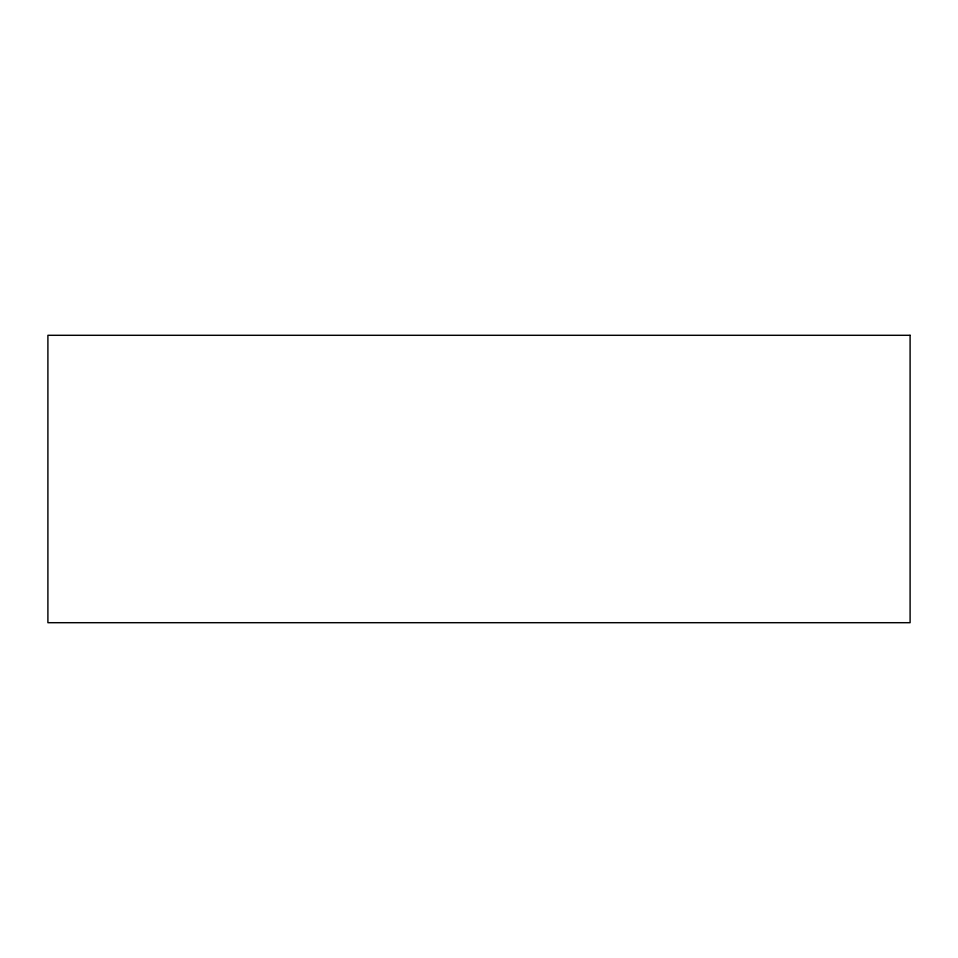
<?xml version="1.0" encoding="UTF-8"?>
<svg xmlns="http://www.w3.org/2000/svg" width="958" height="958" viewBox="0 0 958 958"><rect width="100%" height="100%" fill="white"/><g stroke="black" fill="none" stroke-linecap="round" stroke-linejoin="round"><path stroke-width="1.44" d="M910.1 335.3L47.9 335.3L47.9 622.7L910.1 622.7L910.1 335.3"/></g></svg>
